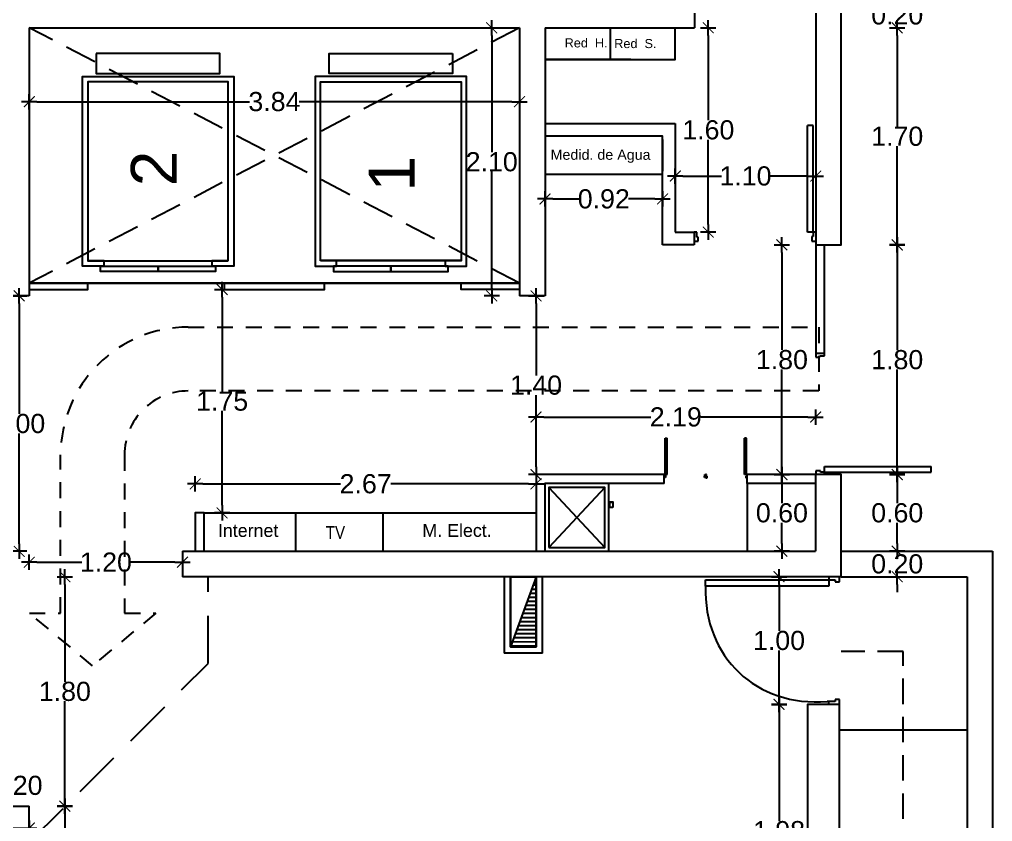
# Model space of a CAD drawing. Header units: millimetres. Extents: x 1217 to 2428, y 234 to 644.
# Drawn here: x 2364.76 to 2372.38, y 350.95 to 357.23 of the extents above; entities that cross this region are included whole.
import ezdxf

# ---------------------------------------------------------------- set-up
doc = ezdxf.new("R2010")
doc.units = ezdxf.units.MM
doc.linetypes.add('HIDDEN', pattern=[0.375, 0.25, -0.125])
doc.linetypes.add('HIDDEN2', pattern=[0.1875, 0.125, -0.0625])
doc.layers.get('0').update_dxf_attribs({"lineweight": 5})
for name, color, linetype in [('0.1', 251, 'Continuous'), ('0.3', 6, 'Continuous'), ('COTAS', 252, 'Continuous'), ('COTAS INTERIORES', 3, 'Continuous'), ('ESTRUCTURA', 3, 'Continuous'), ('HOJA PUERTA', 2, 'Continuous'), ('MUEBLES', 8, 'Continuous'), ('MURO', 5, 'Continuous'), ('MUROS', 7, 'Continuous'), ('PUERTAS', 2, 'Continuous'), ('SHAFT', 3, 'Continuous'), ('TABIQUES', 4, 'Continuous')]:
    doc.layers.add(name, color=color, linetype=linetype)
doc.layers.get('MUEBLES').off()
doc.styles.add('INTERARQ', font='arial.ttf')
doc.styles.add('ROMANS', font='arial.ttf', dxfattribs={"height": 22.5})
doc.styles.get("Standard").update_dxf_attribs({"font": 'arial.ttf'})
doc.dimstyles.new('ESCALA_1-50', dxfattribs={"dimtxt": 0.15, "dimasz": 0.06, "dimexe": 0.18, "dimexo": 0.0625, "dimgap": 0, "dimtad": 0, "dimtih": 1, "dimtoh": 1, "dimzin": 0, "dimdsep": 46, "dimtxsty": 'INTERARQ', "dimblk": 'DIMTICK', "dimcen": 0, "dimse1": 1, "dimse2": 1, "dimclrd": 256, "dimclre": 1, "dimclrt": 2, "dimadec": 0, "dimazin": 0, "dimtfac": 4.5, "dimtofl": 0, "dimtmove": 2, "dimatfit": 3, "dimldrblk": 'DIMTICK', "dimfxl": 1, "dimtolj": 1, "dimtzin": 0, "dimarcsym": 0})

# ---------------------------------------------------------------- blocks, each defined once
blk = doc.blocks.new('Simple-A ras - 095 x 202mm_1-19-10_54')
at = {"layer": 'HOJA PUERTA'}
for p, q in [((0.4107, 0.035), (0.4107, 0.87)), ((0.4557, 0.87), (0.4107, 0.87)), ((0.4557, 0.035), (0.4557, 0.87)), ((-0.455, 0.035), (-0.475, 0.035)), ((-0.455, -0.0038), (-0.455, 0.035)), ((0.4557, 0.035), (0.4107, 0.035)), ((0.455, 0.0012), (0.445, 0.0012)), ((0.445, 0.0012), (0.445, -0.035)), ((0.455, 0.035), (0.455, 0.0012)), ((0.475, 0.035), (0.455, 0.035)), ((-0.475, -0.035), (-0.445, -0.035)), ((-0.445, -0.0038), (-0.455, -0.0038)), ((-0.445, -0.035), (-0.445, -0.0038)), ((0.445, -0.035), (0.475, -0.035))]:
    blk.add_line(p, q, dxfattribs=at)
blk = doc.blocks.new('FGFGFGFG')
at = {"layer": 'PUERTAS'}
for p, q in [((381629.7039, 7752655.4584), (381629.6607, 7752655.4584)), ((381629.6607, 7752655.4584), (381629.6608, 7752654.6488)), ((381629.704, 7752654.638), (381629.7039, 7752655.4584)), ((381629.6406, 7752654.638), (381629.6608, 7752654.638)), ((381629.6608, 7752654.6488), (381629.6608, 7752654.5949)), ((381629.6608, 7752654.638), (381629.704, 7752654.638)), ((381630.4704, 7752654.5949), (381630.4704, 7752654.6488)), ((381630.4906, 7752654.638), (381630.4704, 7752654.638)), ((381629.6742, 7752654.568), (381629.6406, 7752654.568)), ((381629.6608, 7752654.5949), (381629.6742, 7752654.5949)), ((381629.6742, 7752654.5949), (381629.6742, 7752654.568)), ((381630.4569, 7752654.5949), (381630.4704, 7752654.5949)), ((381630.4569, 7752654.568), (381630.4569, 7752654.5949)), ((381630.4906, 7752654.568), (381630.4569, 7752654.568))]:
    blk.add_line(p, q, dxfattribs=at)
at = {"layer": 'PUERTAS', "extrusion": (0, 0, -1)}
blk.add_ellipse((381629.5735, 7752654.5673), major_axis=(0.7057, 0.6681), ratio=0.836444, start_param=-0.755704, end_param=0.755704, dxfattribs=at)
blk = doc.blocks.new('ASCENSOR')
blk.add_line((-0.425, 0.0855), (0.425, 0.0855))
for points in [[(-0.4839, 1.7095), (-0.4839, 1.5524), (0.4839, 1.5524), (0.4839, 1.7095)], [(0.55, 0.0855), (0.55, 1.4855), (-0.55, 1.4855), (-0.55, 0.0855), (-0.425, 0.0855), (-0.425, 0.0428), (-0.5928, 0.0428), (-0.5928, 1.5283), (0.5928, 1.5283), (0.5928, 0.0428), (0.425, 0.0428), (0.425, 0.0855)], [(0, 0.0428), (0, 0), (-0.45, 0), (-0.45, 0.0428)], [(0.45, 0.0428), (0.45, 0), (0, 0), (0, 0.0428)]]:
    blk.add_lwpolyline(points, close=True)
blk = doc.blocks.new('DIMTICK')
at = {"color": 1}
for p, q in [((-1, 0), (1, 0)), ((0, 1), (0, -1))]:
    blk.add_line(p, q, dxfattribs=at)
at = {"color": 3, "const_width": 0.141}
blk.add_lwpolyline([(0.71, 0.71), (-0.71, -0.71)], dxfattribs=at)
blk = doc.blocks.new('*D46')
at = {"layer": 'COTAS INTERIORES', "lineweight": -2, "ltscale": 3, "transparency": 16777216}
blk.add_line((2364.6946, 350.8975), (2364.7746, 350.8975), dxfattribs=at)
at = {"layer": 'DEFPOINTS', "color": 0, "ltscale": 3, "transparency": 16777216}
for p in [(2364.8346, 350.8975), (2364.6346, 349.5959), (2364.8346, 346.9294)]:
    blk.add_point(p, dxfattribs=at)
at = {"layer": 'COTAS INTERIORES', "lineweight": -2, "ltscale": 3, "transparency": 16777216, "xscale": 0.06, "yscale": 0.06, "zscale": 0.06, "rotation": 180}
blk.add_blockref('DIMTICK', (2364.6346, 350.8975), dxfattribs=at)
at = {"layer": 'COTAS INTERIORES', "lineweight": -2, "ltscale": 3, "transparency": 16777216, "xscale": 0.06, "yscale": 0.06, "zscale": 0.06}
blk.add_blockref('DIMTICK', (2364.8346, 350.8975), dxfattribs=at)
at = {"layer": 'COTAS INTERIORES', "color": 2, "ltscale": 3, "transparency": 16777216, "insert": (2364.7346, 351.2307), "char_height": 0.15, "attachment_point": 5, "style": 'INTERARQ'}
blk.add_mtext('\\A1;0.20', dxfattribs=at)
blk = doc.blocks.new('*D83')
at = {"layer": 'COTAS INTERIORES', "lineweight": -2, "ltscale": 3, "transparency": 16777216}
for p, q in [((2365.1133, 351.0082), (2365.1133, 348.9433)), ((2365.1133, 346.7253), (2365.1133, 348.7902))]:
    blk.add_line(p, q, dxfattribs=at)
at = {"layer": 'DEFPOINTS', "color": 0, "ltscale": 3, "transparency": 16777216}
for p in [(2364.8346, 351.0682, 0), (2365.1133, 351.0682), (2364.8346, 346.6653, 0)]:
    blk.add_point(p, dxfattribs=at)
at = {"layer": 'COTAS INTERIORES', "lineweight": -2, "ltscale": 3, "transparency": 16777216, "xscale": 0.06, "yscale": 0.06, "zscale": 0.06}
for p, rotation in [((2365.1133, 351.0682), 90), ((2365.1133, 346.6653), 270)]:
    blk.add_blockref('DIMTICK', p, dxfattribs=dict(at, rotation=rotation))
at = {"layer": 'COTAS INTERIORES', "color": 2, "ltscale": 3, "transparency": 16777216, "insert": (2365.1133, 348.8667), "char_height": 0.15, "attachment_point": 5, "style": 'INTERARQ'}
blk.add_mtext('\\A1;4.40', dxfattribs=at)
blk = doc.blocks.new('*D105')
at = {"layer": 'COTAS INTERIORES', "lineweight": -2, "ltscale": 3, "transparency": 16777216}
for p, q in [((2370.7071, 351.8058), (2370.7071, 350.9523)), ((2370.7071, 349.9458), (2370.7071, 350.7992))]:
    blk.add_line(p, q, dxfattribs=at)
at = {"layer": 'DEFPOINTS', "color": 0, "ltscale": 3, "transparency": 16777216}
for p in [(2370.7071, 351.8658), (2370.9296, 351.8658), (2370.9296, 349.8858, 0)]:
    blk.add_point(p, dxfattribs=at)
at = {"layer": 'COTAS INTERIORES', "lineweight": -2, "ltscale": 3, "transparency": 16777216, "xscale": 0.06, "yscale": 0.06, "zscale": 0.06}
for p, rotation in [((2370.7071, 351.8658), 90), ((2370.7071, 349.8858), 270)]:
    blk.add_blockref('DIMTICK', p, dxfattribs=dict(at, rotation=rotation))
at = {"layer": 'COTAS INTERIORES', "color": 2, "ltscale": 3, "transparency": 16777216, "insert": (2370.7071, 350.8758), "char_height": 0.15, "attachment_point": 5, "style": 'INTERARQ'}
blk.add_mtext('\\A1;1.98', dxfattribs=at)
blk = doc.blocks.new('*D106')
at = {"layer": 'COTAS INTERIORES', "lineweight": -2, "ltscale": 3, "transparency": 16777216}
for p, q in [((2370.7071, 352.8058), (2370.7071, 352.4423)), ((2370.7071, 351.9258), (2370.7071, 352.2892))]:
    blk.add_line(p, q, dxfattribs=at)
at = {"layer": 'DEFPOINTS', "color": 0, "ltscale": 3, "transparency": 16777216}
for p in [(2370.7071, 352.8658), (2371.1936, 352.8658), (2370.9296, 351.8658)]:
    blk.add_point(p, dxfattribs=at)
at = {"layer": 'COTAS INTERIORES', "lineweight": -2, "ltscale": 3, "transparency": 16777216, "xscale": 0.06, "yscale": 0.06, "zscale": 0.06}
for p, rotation in [((2370.7071, 352.8658), 90), ((2370.7071, 351.8658), 270)]:
    blk.add_blockref('DIMTICK', p, dxfattribs=dict(at, rotation=rotation))
at = {"layer": 'COTAS INTERIORES', "color": 2, "ltscale": 3, "transparency": 16777216, "insert": (2370.7071, 352.3658), "char_height": 0.15, "attachment_point": 5, "style": 'INTERARQ'}
blk.add_mtext('\\A1;1.00', dxfattribs=at)
blk = doc.blocks.new('*D107')
at = {"layer": 'COTAS INTERIORES', "lineweight": -2, "ltscale": 3, "transparency": 16777216}
for p, q in [((2365.1133, 352.8057), (2365.1133, 352.0435)), ((2365.1133, 351.1282), (2365.1133, 351.8904))]:
    blk.add_line(p, q, dxfattribs=at)
at = {"layer": 'DEFPOINTS', "color": 0, "ltscale": 3, "transparency": 16777216}
for p in [(2365.1133, 352.8657), (2366.0346, 352.8657, 0), (2364.8346, 351.0682, 0)]:
    blk.add_point(p, dxfattribs=at)
at = {"layer": 'COTAS INTERIORES', "lineweight": -2, "ltscale": 3, "transparency": 16777216, "xscale": 0.06, "yscale": 0.06, "zscale": 0.06}
for p, rotation in [((2365.1133, 352.8657), 90), ((2365.1133, 351.0682), 270)]:
    blk.add_blockref('DIMTICK', p, dxfattribs=dict(at, rotation=rotation))
at = {"layer": 'COTAS INTERIORES', "color": 2, "ltscale": 3, "transparency": 16777216, "insert": (2365.1133, 351.9669), "char_height": 0.15, "attachment_point": 5, "style": 'INTERARQ'}
blk.add_mtext('\\A1;1.80', dxfattribs=at)
blk = doc.blocks.new('*D108')
at = {"layer": 'COTAS INTERIORES', "lineweight": -2, "ltscale": 3, "transparency": 16777216}
for p, q in [((2364.8946, 352.9795), (2365.2471, 352.9795)), ((2365.9746, 352.9795), (2365.6221, 352.9795))]:
    blk.add_line(p, q, dxfattribs=at)
at = {"layer": 'DEFPOINTS', "color": 0, "ltscale": 3, "transparency": 16777216}
for p in [(2364.8346, 352.9795), (2366.0346, 352.8657, 0), (2364.8346, 351.0682, 0)]:
    blk.add_point(p, dxfattribs=at)
at = {"layer": 'COTAS INTERIORES', "lineweight": -2, "ltscale": 3, "transparency": 16777216, "xscale": 0.06, "yscale": 0.06, "zscale": 0.06, "rotation": 180}
blk.add_blockref('DIMTICK', (2364.8346, 352.9795), dxfattribs=at)
at = {"layer": 'COTAS INTERIORES', "lineweight": -2, "ltscale": 3, "transparency": 16777216, "xscale": 0.06, "yscale": 0.06, "zscale": 0.06}
blk.add_blockref('DIMTICK', (2366.0346, 352.9795), dxfattribs=at)
at = {"layer": 'COTAS INTERIORES', "color": 2, "ltscale": 3, "transparency": 16777216, "insert": (2365.4346, 352.9795), "char_height": 0.15, "attachment_point": 5, "style": 'INTERARQ'}
blk.add_mtext('\\A1;1.20', dxfattribs=at)
blk = doc.blocks.new('*D119')
at = {"layer": 'COTAS INTERIORES', "lineweight": -2, "ltscale": 3, "transparency": 16777216}
for p, q in [((2368.4566, 357.1057), (2368.4566, 356.1923)), ((2368.4566, 355.1257), (2368.4566, 356.0391))]:
    blk.add_line(p, q, dxfattribs=at)
at = {"layer": 'DEFPOINTS', "color": 0, "ltscale": 3, "transparency": 16777216}
for p in [(2368.4566, 357.1657), (2368.8746, 357.1657, 0), (2368.8746, 355.0657)]:
    blk.add_point(p, dxfattribs=at)
at = {"layer": 'COTAS INTERIORES', "lineweight": -2, "ltscale": 3, "transparency": 16777216, "xscale": 0.06, "yscale": 0.06, "zscale": 0.06}
for p, rotation in [((2368.4566, 357.1657), 90), ((2368.4566, 355.0657), 270)]:
    blk.add_blockref('DIMTICK', p, dxfattribs=dict(at, rotation=rotation))
at = {"layer": 'COTAS INTERIORES', "color": 2, "ltscale": 3, "transparency": 16777216, "insert": (2368.4566, 356.1157), "char_height": 0.15, "attachment_point": 5, "style": 'INTERARQ'}
blk.add_mtext('\\A1;2.10', dxfattribs=at)
blk = doc.blocks.new('*D120')
at = {"layer": 'COTAS INTERIORES', "lineweight": -2, "ltscale": 3, "transparency": 16777216}
for p, q in [((2364.8946, 356.5871), (2366.5602, 356.5871)), ((2368.6146, 356.5871), (2366.9491, 356.5871))]:
    blk.add_line(p, q, dxfattribs=at)
at = {"layer": 'DEFPOINTS', "color": 0, "ltscale": 3, "transparency": 16777216}
for p in [(2364.8346, 357.1657, 0), (2368.6746, 357.1657, 0), (2368.6746, 356.5871)]:
    blk.add_point(p, dxfattribs=at)
at = {"layer": 'COTAS INTERIORES', "lineweight": -2, "ltscale": 3, "transparency": 16777216, "xscale": 0.06, "yscale": 0.06, "zscale": 0.06, "rotation": 180}
blk.add_blockref('DIMTICK', (2364.8346, 356.5871), dxfattribs=at)
at = {"layer": 'COTAS INTERIORES', "lineweight": -2, "ltscale": 3, "transparency": 16777216, "xscale": 0.06, "yscale": 0.06, "zscale": 0.06}
blk.add_blockref('DIMTICK', (2368.6746, 356.5871), dxfattribs=at)
at = {"layer": 'COTAS INTERIORES', "color": 2, "ltscale": 3, "transparency": 16777216, "insert": (2366.7546, 356.5871), "char_height": 0.15, "attachment_point": 5, "style": 'INTERARQ'}
blk.add_mtext('\\A1;3.84', dxfattribs=at)
blk = doc.blocks.new('*D134')
at = {"layer": 'COTAS INTERIORES', "lineweight": -2, "ltscale": 3, "transparency": 16777216}
for p, q in [((2371.6331, 357.4257), (2371.6331, 357.4857)), ((2371.6331, 357.1057), (2371.6331, 357.0457))]:
    blk.add_line(p, q, dxfattribs=at)
at = {"layer": 'DEFPOINTS', "color": 0, "ltscale": 3, "transparency": 16777216}
for p in [(2370.0446, 357.3657), (2370.0446, 357.1657), (2371.6331, 357.1657)]:
    blk.add_point(p, dxfattribs=at)
at = {"layer": 'COTAS INTERIORES', "lineweight": -2, "ltscale": 3, "transparency": 16777216, "xscale": 0.06, "yscale": 0.06, "zscale": 0.06}
for p, rotation in [((2371.6331, 357.3657), 270), ((2371.6331, 357.1657), 90)]:
    blk.add_blockref('DIMTICK', p, dxfattribs=dict(at, rotation=rotation))
at = {"layer": 'COTAS INTERIORES', "color": 2, "ltscale": 3, "transparency": 16777216, "insert": (2371.6331, 357.2657), "char_height": 0.15, "attachment_point": 5, "style": 'INTERARQ'}
blk.add_mtext('\\A1;0.20', dxfattribs=at)
blk = doc.blocks.new('*D135')
at = {"layer": 'COTAS INTERIORES', "lineweight": -2, "ltscale": 3, "transparency": 16777216}
for p, q in [((2371.6331, 357.1057), (2371.6331, 356.3919)), ((2371.6331, 355.5249), (2371.6331, 356.2387))]:
    blk.add_line(p, q, dxfattribs=at)
at = {"layer": 'DEFPOINTS', "color": 0, "ltscale": 3, "transparency": 16777216}
for p in [(2370.0446, 357.1657), (2371.1935, 355.4649, 0), (2371.6331, 355.4649)]:
    blk.add_point(p, dxfattribs=at)
at = {"layer": 'COTAS INTERIORES', "lineweight": -2, "ltscale": 3, "transparency": 16777216, "xscale": 0.06, "yscale": 0.06, "zscale": 0.06}
for p, rotation in [((2371.6331, 357.1657), 90), ((2371.6331, 355.4649), 270)]:
    blk.add_blockref('DIMTICK', p, dxfattribs=dict(at, rotation=rotation))
at = {"layer": 'COTAS INTERIORES', "color": 2, "ltscale": 3, "transparency": 16777216, "insert": (2371.6331, 356.3153), "char_height": 0.15, "attachment_point": 5, "style": 'INTERARQ'}
blk.add_mtext('\\A1;1.70', dxfattribs=at)
blk = doc.blocks.new('*D136')
at = {"layer": 'COTAS INTERIORES', "lineweight": -2, "ltscale": 3, "transparency": 16777216}
for p, q in [((2371.6331, 355.4049), (2371.6331, 354.6419)), ((2371.6331, 353.7258), (2371.6331, 354.4888))]:
    blk.add_line(p, q, dxfattribs=at)
at = {"layer": 'DEFPOINTS', "color": 0, "ltscale": 3, "transparency": 16777216}
for p in [(2371.1935, 355.4649, 0), (2371.1936, 353.6658), (2371.6331, 353.6658)]:
    blk.add_point(p, dxfattribs=at)
at = {"layer": 'COTAS INTERIORES', "lineweight": -2, "ltscale": 3, "transparency": 16777216, "xscale": 0.06, "yscale": 0.06, "zscale": 0.06}
for p, rotation in [((2371.6331, 355.4649), 90), ((2371.6331, 353.6658), 270)]:
    blk.add_blockref('DIMTICK', p, dxfattribs=dict(at, rotation=rotation))
at = {"layer": 'COTAS INTERIORES', "color": 2, "ltscale": 3, "transparency": 16777216, "insert": (2371.6331, 354.5654), "char_height": 0.15, "attachment_point": 5, "style": 'INTERARQ'}
blk.add_mtext('\\A1;1.80', dxfattribs=at)
blk = doc.blocks.new('*D137')
at = {"layer": 'COTAS INTERIORES', "lineweight": -2, "ltscale": 3, "transparency": 16777216}
for p, q in [((2371.6331, 353.6058), (2371.6331, 353.4424)), ((2371.6331, 353.1258), (2371.6331, 353.2892))]:
    blk.add_line(p, q, dxfattribs=at)
at = {"layer": 'DEFPOINTS', "color": 0, "ltscale": 3, "transparency": 16777216}
for p in [(2371.1936, 353.6658), (2370.9936, 353.0658, 0), (2371.6331, 353.0658)]:
    blk.add_point(p, dxfattribs=at)
at = {"layer": 'COTAS INTERIORES', "lineweight": -2, "ltscale": 3, "transparency": 16777216, "xscale": 0.06, "yscale": 0.06, "zscale": 0.06}
for p, rotation in [((2371.6331, 353.6658), 90), ((2371.6331, 353.0658), 270)]:
    blk.add_blockref('DIMTICK', p, dxfattribs=dict(at, rotation=rotation))
at = {"layer": 'COTAS INTERIORES', "color": 2, "ltscale": 3, "transparency": 16777216, "insert": (2371.6331, 353.3658), "char_height": 0.15, "attachment_point": 5, "style": 'INTERARQ'}
blk.add_mtext('\\A1;0.60', dxfattribs=at)
blk = doc.blocks.new('*D138')
at = {"layer": 'COTAS INTERIORES', "lineweight": -2, "ltscale": 3, "transparency": 16777216}
for p, q in [((2371.6331, 353.1258), (2371.6331, 353.1858)), ((2371.6331, 352.8058), (2371.6331, 352.7458))]:
    blk.add_line(p, q, dxfattribs=at)
at = {"layer": 'DEFPOINTS', "color": 0, "ltscale": 3, "transparency": 16777216}
for p in [(2370.9936, 353.0658), (2371.1936, 352.8658), (2371.6331, 352.8658)]:
    blk.add_point(p, dxfattribs=at)
at = {"layer": 'COTAS INTERIORES', "lineweight": -2, "ltscale": 3, "transparency": 16777216, "xscale": 0.06, "yscale": 0.06, "zscale": 0.06}
for p, rotation in [((2371.6331, 353.0658), 270), ((2371.6331, 352.8658), 90)]:
    blk.add_blockref('DIMTICK', p, dxfattribs=dict(at, rotation=rotation))
at = {"layer": 'COTAS INTERIORES', "color": 2, "ltscale": 3, "transparency": 16777216, "insert": (2371.6331, 352.9658), "char_height": 0.15, "attachment_point": 5, "style": 'INTERARQ'}
blk.add_mtext('\\A1;0.20', dxfattribs=at)
blk = doc.blocks.new('*D238')
at = {"layer": 'COTAS INTERIORES', "lineweight": -2, "ltscale": 3, "transparency": 16777216}
for p, q in [((2364.7557, 355.0057), (2364.7557, 354.1419)), ((2364.7557, 353.1248), (2364.7557, 353.9887))]:
    blk.add_line(p, q, dxfattribs=at)
at = {"layer": 'DEFPOINTS', "color": 0, "ltscale": 3, "transparency": 16777216}
for p in [(2364.6346, 355.0657, 0), (2364.6346, 353.0648, 0), (2364.7557, 353.0648)]:
    blk.add_point(p, dxfattribs=at)
at = {"layer": 'COTAS INTERIORES', "lineweight": -2, "ltscale": 3, "transparency": 16777216, "xscale": 0.06, "yscale": 0.06, "zscale": 0.06}
for p, rotation in [((2364.7557, 355.0657), 90), ((2364.7557, 353.0648), 270)]:
    blk.add_blockref('DIMTICK', p, dxfattribs=dict(at, rotation=rotation))
at = {"layer": 'COTAS INTERIORES', "color": 2, "ltscale": 3, "transparency": 16777216, "insert": (2364.7557, 354.0653), "char_height": 0.15, "attachment_point": 5, "style": 'INTERARQ'}
blk.add_mtext('\\A1;2.00', dxfattribs=at)
blk = doc.blocks.new('*D239')
at = {"layer": 'COTAS INTERIORES', "lineweight": -2, "ltscale": 3, "transparency": 16777216}
for p, q in [((2366.3452, 355.0557), (2366.3452, 354.3173)), ((2366.3452, 353.4257), (2366.3452, 354.1641))]:
    blk.add_line(p, q, dxfattribs=at)
at = {"layer": 'DEFPOINTS', "color": 0, "ltscale": 3, "transparency": 16777216}
for p in [(2364.8346, 355.1157, 0), (2366.3452, 355.1157), (2366.1346, 353.3657, 0)]:
    blk.add_point(p, dxfattribs=at)
at = {"layer": 'COTAS INTERIORES', "lineweight": -2, "ltscale": 3, "transparency": 16777216, "xscale": 0.06, "yscale": 0.06, "zscale": 0.06}
for p, rotation in [((2366.3452, 355.1157), 90), ((2366.3452, 353.3657), 270)]:
    blk.add_blockref('DIMTICK', p, dxfattribs=dict(at, rotation=rotation))
at = {"layer": 'COTAS INTERIORES', "color": 2, "ltscale": 3, "transparency": 16777216, "insert": (2366.3452, 354.2407), "char_height": 0.15, "attachment_point": 5, "style": 'INTERARQ'}
blk.add_mtext('\\A1;1.75', dxfattribs=at)
blk = doc.blocks.new('*D240')
at = {"layer": 'COTAS INTERIORES', "lineweight": -2, "ltscale": 3, "transparency": 16777216}
for p, q in [((2366.1946, 353.5933), (2367.2731, 353.5933)), ((2368.7437, 353.5933), (2367.6653, 353.5933))]:
    blk.add_line(p, q, dxfattribs=at)
at = {"layer": 'DEFPOINTS', "color": 0, "ltscale": 3, "transparency": 16777216}
for p in [(2368.8037, 353.5933), (2366.1346, 353.0648, 0), (2368.8037, 353.0648, 0)]:
    blk.add_point(p, dxfattribs=at)
at = {"layer": 'COTAS INTERIORES', "lineweight": -2, "ltscale": 3, "transparency": 16777216, "xscale": 0.06, "yscale": 0.06, "zscale": 0.06, "rotation": 180}
blk.add_blockref('DIMTICK', (2366.1346, 353.5933), dxfattribs=at)
at = {"layer": 'COTAS INTERIORES', "lineweight": -2, "ltscale": 3, "transparency": 16777216, "xscale": 0.06, "yscale": 0.06, "zscale": 0.06}
blk.add_blockref('DIMTICK', (2368.8037, 353.5933), dxfattribs=at)
at = {"layer": 'COTAS INTERIORES', "color": 2, "ltscale": 3, "transparency": 16777216, "insert": (2367.4692, 353.5933), "char_height": 0.15, "attachment_point": 5, "style": 'INTERARQ'}
blk.add_mtext('\\A1;2.67', dxfattribs=at)
blk = doc.blocks.new('*D241')
at = {"layer": 'COTAS INTERIORES', "lineweight": -2, "ltscale": 3, "transparency": 16777216}
for p, q in [((2369.9546, 356.0045), (2370.2571, 356.0045)), ((2370.9346, 356.0045), (2370.6321, 356.0045))]:
    blk.add_line(p, q, dxfattribs=at)
at = {"layer": 'DEFPOINTS', "color": 0, "ltscale": 3, "transparency": 16777216}
for p in [(2370.9946, 356.0045), (2369.8946, 355.7326, 0), (2370.9946, 355.6957, 0)]:
    blk.add_point(p, dxfattribs=at)
at = {"layer": 'COTAS INTERIORES', "lineweight": -2, "ltscale": 3, "transparency": 16777216, "xscale": 0.06, "yscale": 0.06, "zscale": 0.06, "rotation": 180}
blk.add_blockref('DIMTICK', (2369.8946, 356.0045), dxfattribs=at)
at = {"layer": 'COTAS INTERIORES', "lineweight": -2, "ltscale": 3, "transparency": 16777216, "xscale": 0.06, "yscale": 0.06, "zscale": 0.06}
blk.add_blockref('DIMTICK', (2370.9946, 356.0045), dxfattribs=at)
at = {"layer": 'COTAS INTERIORES', "color": 2, "ltscale": 3, "transparency": 16777216, "insert": (2370.4446, 356.0045), "char_height": 0.15, "attachment_point": 5, "style": 'INTERARQ'}
blk.add_mtext('\\A1;1.10', dxfattribs=at)
blk = doc.blocks.new('*D242')
at = {"layer": 'COTAS INTERIORES', "lineweight": -2, "ltscale": 3, "transparency": 16777216}
for p, q in [((2370.1532, 357.1057), (2370.1532, 356.4423)), ((2370.1532, 355.6257), (2370.1532, 356.2891))]:
    blk.add_line(p, q, dxfattribs=at)
at = {"layer": 'DEFPOINTS', "color": 0, "ltscale": 3, "transparency": 16777216}
for p in [(2371.4337, 357.1657, 0), (2369.9951, 355.5657, 0), (2370.1532, 355.5657)]:
    blk.add_point(p, dxfattribs=at)
at = {"layer": 'COTAS INTERIORES', "lineweight": -2, "ltscale": 3, "transparency": 16777216, "xscale": 0.06, "yscale": 0.06, "zscale": 0.06}
for p, rotation in [((2370.1532, 357.1657), 90), ((2370.1532, 355.5657), 270)]:
    blk.add_blockref('DIMTICK', p, dxfattribs=dict(at, rotation=rotation))
at = {"layer": 'COTAS INTERIORES', "color": 2, "ltscale": 3, "transparency": 16777216, "insert": (2370.1532, 356.3657), "char_height": 0.15, "attachment_point": 5, "style": 'INTERARQ'}
blk.add_mtext('\\A1;1.60', dxfattribs=at)
blk = doc.blocks.new('*D243')
at = {"layer": 'COTAS INTERIORES', "lineweight": -2, "ltscale": 3, "transparency": 16777216}
for p, q in [((2368.9346, 355.8251), (2369.1406, 355.8251)), ((2369.7346, 355.8251), (2369.5287, 355.8251))]:
    blk.add_line(p, q, dxfattribs=at)
at = {"layer": 'DEFPOINTS', "color": 0, "ltscale": 3, "transparency": 16777216}
for p in [(2368.8746, 355.8251), (2368.8746, 355.4657, 0), (2369.7946, 355.4657, 0)]:
    blk.add_point(p, dxfattribs=at)
at = {"layer": 'COTAS INTERIORES', "lineweight": -2, "ltscale": 3, "transparency": 16777216, "xscale": 0.06, "yscale": 0.06, "zscale": 0.06, "rotation": 180}
blk.add_blockref('DIMTICK', (2368.8746, 355.8251), dxfattribs=at)
at = {"layer": 'COTAS INTERIORES', "lineweight": -2, "ltscale": 3, "transparency": 16777216, "xscale": 0.06, "yscale": 0.06, "zscale": 0.06}
blk.add_blockref('DIMTICK', (2369.7946, 355.8251), dxfattribs=at)
at = {"layer": 'COTAS INTERIORES', "color": 2, "ltscale": 3, "transparency": 16777216, "insert": (2369.3346, 355.8251), "char_height": 0.15, "attachment_point": 5, "style": 'INTERARQ'}
blk.add_mtext('\\A1;0.92', dxfattribs=at)
blk = doc.blocks.new('*D245')
at = {"layer": 'COTAS INTERIORES', "lineweight": -2, "ltscale": 3, "transparency": 16777216}
for p, q in [((2368.8037, 355.0057), (2368.8037, 354.4424)), ((2368.8037, 353.7258), (2368.8037, 354.2892))]:
    blk.add_line(p, q, dxfattribs=at)
at = {"layer": 'DEFPOINTS', "color": 0, "ltscale": 3, "transparency": 16777216}
for p in [(2368.7746, 355.0657, 0), (2368.8037, 353.6658, 0), (2368.8037, 353.6658)]:
    blk.add_point(p, dxfattribs=at)
at = {"layer": 'COTAS INTERIORES', "lineweight": -2, "ltscale": 3, "transparency": 16777216, "xscale": 0.06, "yscale": 0.06, "zscale": 0.06}
for p, rotation in [((2368.8037, 355.0657), 90), ((2368.8037, 353.6658), 270)]:
    blk.add_blockref('DIMTICK', p, dxfattribs=dict(at, rotation=rotation))
at = {"layer": 'COTAS INTERIORES', "color": 2, "ltscale": 3, "transparency": 16777216, "insert": (2368.8037, 354.3658), "char_height": 0.15, "attachment_point": 5, "style": 'INTERARQ'}
blk.add_mtext('\\A1;1.40', dxfattribs=at)
blk = doc.blocks.new('*D244')
at = {"layer": 'COTAS INTERIORES', "lineweight": -2, "ltscale": 3, "transparency": 16777216}
for p, q in [((2370.7298, 353.6058), (2370.7298, 353.4424)), ((2370.7298, 353.1258), (2370.7298, 353.2892))]:
    blk.add_line(p, q, dxfattribs=at)
at = {"layer": 'DEFPOINTS', "color": 0, "ltscale": 3, "transparency": 16777216}
for p in [(2370.6227, 353.6658, 0), (2370.7298, 353.0658), (2370.9936, 353.0658, 0)]:
    blk.add_point(p, dxfattribs=at)
at = {"layer": 'COTAS INTERIORES', "lineweight": -2, "ltscale": 3, "transparency": 16777216, "xscale": 0.06, "yscale": 0.06, "zscale": 0.06}
for p, rotation in [((2370.7298, 353.6658), 90), ((2370.7298, 353.0658), 270)]:
    blk.add_blockref('DIMTICK', p, dxfattribs=dict(at, rotation=rotation))
at = {"layer": 'COTAS INTERIORES', "color": 2, "ltscale": 3, "transparency": 16777216, "insert": (2370.7298, 353.3658), "char_height": 0.15, "attachment_point": 5, "style": 'INTERARQ'}
blk.add_mtext('\\A1;0.60', dxfattribs=at)
blk = doc.blocks.new('*D246')
at = {"layer": 'COTAS INTERIORES', "lineweight": -2, "ltscale": 3, "transparency": 16777216}
for p, q in [((2368.8637, 354.117), (2369.7024, 354.117)), ((2370.9336, 354.117), (2370.0949, 354.117))]:
    blk.add_line(p, q, dxfattribs=at)
at = {"layer": 'DEFPOINTS', "color": 0, "ltscale": 3, "transparency": 16777216}
for p in [(2370.9936, 354.117), (2370.9936, 353.6317, 0), (2368.8037, 353.5728, 0)]:
    blk.add_point(p, dxfattribs=at)
at = {"layer": 'COTAS INTERIORES', "lineweight": -2, "ltscale": 3, "transparency": 16777216, "xscale": 0.06, "yscale": 0.06, "zscale": 0.06, "rotation": 180}
blk.add_blockref('DIMTICK', (2368.8037, 354.117), dxfattribs=at)
at = {"layer": 'COTAS INTERIORES', "lineweight": -2, "ltscale": 3, "transparency": 16777216, "xscale": 0.06, "yscale": 0.06, "zscale": 0.06}
blk.add_blockref('DIMTICK', (2370.9936, 354.117), dxfattribs=at)
at = {"layer": 'COTAS INTERIORES', "color": 2, "ltscale": 3, "transparency": 16777216, "insert": (2369.8986, 354.117), "char_height": 0.15, "attachment_point": 5, "style": 'INTERARQ'}
blk.add_mtext('\\A1;2.19', dxfattribs=at)
blk = doc.blocks.new('*D247')
at = {"layer": 'COTAS INTERIORES', "lineweight": -2, "ltscale": 3, "transparency": 16777216}
for p, q in [((2370.7298, 355.4058), (2370.7298, 354.6424)), ((2370.7298, 353.7258), (2370.7298, 354.4892))]:
    blk.add_line(p, q, dxfattribs=at)
at = {"layer": 'DEFPOINTS', "color": 0, "ltscale": 3, "transparency": 16777216}
for p in [(2369.7946, 355.4658, 0), (2369.7081, 353.6658, 0), (2370.7298, 353.6658)]:
    blk.add_point(p, dxfattribs=at)
at = {"layer": 'COTAS INTERIORES', "lineweight": -2, "ltscale": 3, "transparency": 16777216, "xscale": 0.06, "yscale": 0.06, "zscale": 0.06}
for p, rotation in [((2370.7298, 355.4658), 90), ((2370.7298, 353.6658), 270)]:
    blk.add_blockref('DIMTICK', p, dxfattribs=dict(at, rotation=rotation))
at = {"layer": 'COTAS INTERIORES', "color": 2, "ltscale": 3, "transparency": 16777216, "insert": (2370.7298, 354.5658), "char_height": 0.15, "attachment_point": 5, "style": 'INTERARQ'}
blk.add_mtext('\\A1;1.80', dxfattribs=at)

msp = doc.modelspace()

# ---------------------------------------------------------------- hatches: boundary and pattern name
at = {"layer": 'SHAFT', "linetype": 'ByBlock'}
h = msp.add_hatch(dxfattribs=at)
h.set_pattern_fill('ANSI31', color=256, scale=0.01, angle=-405, style=0)
h.set_pattern_definition([(180, (7755708.66231, -381186.659112), (-6e-17, -0.03175000233469), [])])
h.paths.add_polyline_path([(2368.60379, 352.31588), (2368.80371, 352.86571), (2368.80371, 352.51667), (2368.80371, 352.31606)])

# ---------------------------------------------------------------- linework, layer by layer
at = {"layer": '0.1'}
for p, q in [((2368.09135, 355.3417, 0), (2367.24135, 355.3417, 0)), ((2368.09135, 355.3417, 0), (2367.24135, 355.3417, 0)), ((2368.67462, 355.16572, 0), (2364.83462, 355.16572, 0)), ((2368.67462, 355.16572, 0), (2364.83462, 355.16572, 0)), ((2366.15462, 355.16572, 0), (2365.25462, 355.16572, 0))]:
    msp.add_line(p, q, dxfattribs=at)
at = {"layer": '0.1', "ltscale": 3}
msp.add_line((2366.20465, 353.36573, 0), (2368.80368, 353.36573, 0), dxfattribs=at)
at = {"layer": '0.1', "ltscale": 3, "elevation": 0}
for points in [[(2368.87462, 356.91634), (2369.89461, 356.91634), (2369.89461, 357.16571)], [(2369.38462, 357.16571), (2369.38462, 356.91634)], [(2369.54527, 356.91634), (2368.87465, 356.91634)], [(2369.79461, 356.29098), (2369.79461, 356.04161)], [(2369.79461, 356.01572), (2368.87462, 356.01572)], [(2368.87368, 353.06576), (2369.37368, 353.06576), (2369.37368, 353.59583), (2368.87368, 353.59583), (2368.87368, 353.06576)], [(2368.90368, 353.56573), (2369.34368, 353.09481)], [(2369.34357, 353.56573), (2368.90368, 353.09481)], [(2366.91968, 353.36573), (2366.91968, 353.06481)], [(2367.60464, 353.36573), (2367.60464, 353.06481)]]:
    msp.add_lwpolyline(points, dxfattribs=at)
at = {"layer": '0.1', "elevation": 0}
for points in [[(2366.39289, 355.3417), (2366.39289, 356.7417), (2365.29289, 356.7417), (2365.29289, 355.3417), (2365.41789, 355.3417), (2365.41789, 355.29893), (2365.25012, 355.29893), (2365.25012, 356.78447), (2366.43566, 356.78447), (2366.43566, 355.29893), (2366.26789, 355.29893), (2366.26789, 355.3417)], [(2366.39289, 355.3417), (2366.39289, 356.7417), (2365.29289, 356.7417), (2365.29289, 355.3417), (2365.41789, 355.3417), (2365.41789, 355.29893), (2365.25012, 355.29893), (2365.25012, 356.78447), (2366.43566, 356.78447), (2366.43566, 355.29893), (2366.26789, 355.29893), (2366.26789, 355.3417)], [(2367.11635, 355.3417), (2367.11635, 356.7417), (2368.21635, 356.7417), (2368.21635, 355.3417), (2368.09135, 355.3417), (2368.09135, 355.29893), (2368.25912, 355.29893), (2368.25912, 356.78447), (2367.07358, 356.78447), (2367.07358, 355.29893), (2367.24135, 355.29893), (2367.24135, 355.3417)], [(2367.11635, 355.3417), (2367.11635, 356.7417), (2368.21635, 356.7417), (2368.21635, 355.3417), (2368.09135, 355.3417), (2368.09135, 355.29893), (2368.25912, 355.29893), (2368.25912, 356.78447), (2367.07358, 356.78447), (2367.07358, 355.29893), (2367.24135, 355.29893), (2367.24135, 355.3417)], [(2367.21635, 355.29893), (2367.21635, 355.25617), (2367.66635, 355.25617), (2367.66635, 355.29893)], [(2367.21635, 355.29893), (2367.21635, 355.25617), (2367.66635, 355.25617), (2367.66635, 355.29893)], [(2367.66635, 355.29893), (2367.66635, 355.25617), (2368.11635, 355.25617), (2368.11635, 355.29893)], [(2367.66635, 355.29893), (2367.66635, 355.25617), (2368.11635, 355.25617), (2368.11635, 355.29893)]]:
    msp.add_lwpolyline(points, close=True, dxfattribs=at)
for points in [[(2364.83462, 355.16572), (2368.67462, 355.16572)], [(2364.83462, 355.16572), (2368.67462, 355.16572)], [(2364.83462, 355.11572), (2365.29289, 355.11572), (2365.29289, 355.16572)], [(2365.05912, 355.16572), (2368.67462, 355.16572)], [(2365.05912, 355.16572), (2368.67462, 355.16572)], [(2365.05912, 355.16572), (2368.67462, 355.16572)], [(2366.36185, 355.16572), (2366.36185, 355.11572), (2367.14739, 355.11572), (2367.14739, 355.16572)], [(2368.67462, 355.11572), (2368.21635, 355.11572), (2368.21635, 355.16572)]]:
    msp.add_lwpolyline(points, dxfattribs=at)
at = {"layer": '0.1', "linetype": 'HIDDEN2', "elevation": 0}
msp.add_lwpolyline([(2366.07995, 354.8213), (2371.01963, 354.8213), (2371.01963, 354.3213), (2366.07995, 354.3213, 0.4142136), (2365.57995, 353.8213), (2365.57995, 352.58039), (2365.82498, 352.58039), (2365.32995, 352.16911), (2364.83493, 352.58039), (2365.07995, 352.58039), (2365.07995, 353.8213, -0.4142136), (2366.07995, 354.8213, -0.2152504)], format="xyb", dxfattribs=at)
at = {"layer": '0.1', "ltscale": 3, "elevation": 0}
for points in [[(2368.90378, 353.09492), (2369.34357, 353.09492), (2369.34357, 353.56573), (2368.90378, 353.56573)], [(2369.40472, 353.4085), (2369.38229, 353.4085), (2369.38229, 353.45108), (2369.40472, 353.45108)], [(2369.40475, 353.40945), (2369.38232, 353.40945), (2369.38232, 353.45203), (2369.40475, 353.45203)]]:
    msp.add_lwpolyline(points, close=True, dxfattribs=at)
at = {"layer": '0.1', "linetype": 'HIDDEN', "ltscale": 0.8, "elevation": 0}
msp.add_lwpolyline([(2371.67962, 341.36869), (2371.67962, 352.28023), (2371.19361, 352.28023)], dxfattribs=at)
at = {"layer": '0.3'}
for p, q in [((2368.87462, 356.41572, 0), (2369.89461, 356.41572, 0)), ((2369.89461, 356.41572, 0), (2369.89461, 355.56571, 0)), ((2369.89461, 355.56571, 0), (2370.0436, 355.56571, 0)), ((2370.0436, 355.56571, 0), (2370.0436, 355.46488, 0)), ((2370.0436, 355.46488, 0), (2369.79461, 355.46488, 0)), ((2369.80811, 353.66583, 0), (2368.80368, 353.66583, 0)), ((2368.80368, 353.66583, 0), (2368.80368, 353.06576, 0)), ((2369.80811, 353.59583, 0), (2368.87368, 353.59583, 0)), ((2368.55379, 352.86574, 0), (2368.55379, 352.26588, 0)), ((2368.60379, 352.86571, 0), (2368.60379, 352.31588, 0)), ((2368.80371, 352.31606, 0), (2368.80371, 352.86571, 0)), ((2368.85371, 352.26606, 0), (2368.85371, 352.86571, 0)), ((2371.17962, 351.86576, 0), (2371.07962, 351.86576, 0))]:
    msp.add_line(p, q, dxfattribs=at)
at = {"layer": '0.3', "elevation": 0}
for points in [[(2369.79461, 355.46488), (2369.79461, 356.31572), (2368.87462, 356.31572), (2368.87462, 356.31572)], [(2370.99457, 355.46488), (2370.99457, 354.61583), (2371.06457, 354.61583), (2371.06457, 355.46488)], [(2369.80811, 353.59583), (2369.80811, 353.66583)], [(2370.99357, 353.66583), (2370.45811, 353.66583)], [(2370.45811, 353.59583), (2370.45811, 353.66583)], [(2370.99357, 353.59583), (2370.45811, 353.59583)], [(2366.20465, 353.06481), (2366.20465, 353.36573), (2366.13465, 353.36573), (2366.13465, 353.06481)], [(2368.60379, 352.31588), (2368.80371, 352.31588)], [(2368.85371, 352.26606), (2368.55379, 352.26588)]]:
    msp.add_lwpolyline(points, dxfattribs=at)
at = {"layer": '0.3', "ltscale": 3, "elevation": 0}
msp.add_lwpolyline([(2368.60379, 352.86571), (2368.80371, 352.86571), (2368.80371, 352.31588), (2368.60379, 352.31588)], close=True, dxfattribs=at)
at = {"layer": 'COTAS', "ltscale": 3, "elevation": 0}
msp.add_lwpolyline([(2370.45811, 353.59583), (2370.45811, 353.06576)], dxfattribs=at)
at = {"layer": 'MURO', "color": 5, "elevation": 0}
for points in [[(2371.19361, 353.06576), (2372.37962, 353.06576)], [(2372.37962, 353.06576), (2372.37962, 350.34174)], [(2371.19361, 352.86576), (2372.17962, 352.86576)], [(2372.17962, 352.86576), (2372.17962, 350.34174)]]:
    msp.add_lwpolyline(points, dxfattribs=at)
at = {"layer": 'MURO', "color": 2, "ltscale": 3, "elevation": 0}
msp.add_lwpolyline([(2371.17962, 351.66576), (2372.17962, 351.66576)], dxfattribs=at)
at = {"layer": 'MUROS'}
for p, q in [((2364.83462, 357.16572, 0), (2364.83462, 355.06572, 0)), ((2364.83462, 357.16572, 0), (2368.67462, 357.16572, 0)), ((2368.67462, 357.16572, 0), (2368.67462, 355.06572, 0)), ((2368.8746, 357.16571, 0), (2370.04458, 357.16571, 0)), ((2368.87462, 357.16572, 0), (2370.04462, 357.16572, 0)), ((2368.87462, 357.16572, 0), (2368.87462, 355.06572, 0)), ((2364.83462, 355.06572, 0), (2364.63462, 355.06572, 0)), ((2371.19361, 352.86576, 0), (2366.03463, 352.86572, 0)), ((2364.83462, 346.66532, 0), (2364.83462, 351.06817, 0))]:
    msp.add_line(p, q, dxfattribs=at)
at = {"layer": 'MUROS', "elevation": 0}
for points in [[(2370.99457, 360.03572), (2370.99457, 355.46488), (2371.19351, 355.46488), (2371.19351, 360.23474)], [(2370.04462, 357.36572), (2370.04462, 357.16572)], [(2368.87462, 355.06572), (2368.67462, 355.06572)], [(2371.19361, 352.86576), (2371.19361, 353.66583), (2370.99357, 353.66583), (2370.99361, 353.06576)], [(2366.03463, 353.06576), (2370.99361, 353.06576)]]:
    msp.add_lwpolyline(points, dxfattribs=at)
at = {"layer": 'MUROS', "ltscale": 3, "elevation": 0}
for points in [[(2366.03463, 353.06576), (2366.03463, 352.86572)], [(2371.17962, 349.88576), (2371.17962, 351.86576), (2370.92962, 351.86576), (2370.92962, 349.88576), (2371.17962, 349.88576)], [(2364.63462, 351.06817), (2364.83462, 351.06817)]]:
    msp.add_lwpolyline(points, dxfattribs=at)
at = {"layer": 'MUROS', "color": 3, "linetype": 'HIDDEN2', "ltscale": 3, "elevation": 0}
msp.add_lwpolyline([(2364.83462, 350.78533), (2366.23463, 352.18535), (2366.23463, 352.86573)], dxfattribs=at)
at = {"layer": 'SHAFT', "linetype": 'ByBlock', "elevation": 0}
msp.add_lwpolyline([(2368.80371, 352.86571), (2368.60379, 352.31588)], dxfattribs=at)
at = {"layer": 'TABIQUES', "color": 8, "linetype": 'HIDDEN2', "ltscale": 2}
for p, q in [((2368.67462, 357.16572, 0), (2364.83462, 355.16572, 0)), ((2368.67462, 355.16572, 0), (2364.83462, 357.16572, 0))]:
    msp.add_line(p, q, dxfattribs=at)

# ---------------------------------------------------------------- block references
at = {"layer": '0.1', "extrusion": (0, 0, -1), "xscale": -1, "zscale": -1}
msp.add_blockref('ASCENSOR', (-2365.84289, 355.25617, 0), dxfattribs=at)
msp.add_blockref('ASCENSOR', (-2365.84289, 355.25617, 0), dxfattribs=at)
at = {"layer": '0.1', "extrusion": (0, 0, -1), "zscale": -1}
msp.add_blockref('ASCENSOR', (-2367.66635, 355.25617, 0), dxfattribs=at)
msp.add_blockref('ASCENSOR', (-2367.66635, 355.25617, 0), dxfattribs=at)
at = {"layer": 'MUEBLES', "rotation": 269.9999876625433}
msp.add_blockref('Simple-A ras - 095 x 202mm_1-19-10_54', (2371.02957, 354.14083, 0), dxfattribs=at)
at = {"layer": 'PUERTAS'}
for name, p, xscale, yscale, zscale, rotation in [('Simple-A ras - 095 x 202mm_1-19-10_54', (2370.5186, 355.52988, 0), 0.9999925657630349, 0.9999925657630349, 0.9999925657630349, 359.9999876625434), ('Simple-A ras - 095 x 202mm_1-19-10_54', (2369.97061, 353.65386, 0), -0.3421053096772053, 0.3421053096772053, 0.3421053096772053, 1.233745665629726e-05), ('Simple-A ras - 095 x 202mm_1-19-10_54', (2370.29565, 353.65376, 0), 0.3421053096772053, 0.3421053096772053, 0.3421053096772053, 359.9999876625434), ('FGFGFGFG', (9123141.25111, 449328.91306, 0), -1.176470587136868, 1.176470587136868, 1.176470587136868, 90)]:
    msp.add_blockref(name, p, dxfattribs=dict(at, xscale=xscale, yscale=yscale, zscale=zscale, rotation=rotation))

# ---------------------------------------------------------------- texts
at = {"layer": '0.1', "char_height": 0.36, "width": 1.74, "attachment_point": 5, "rotation": 90}
for s, insert in [('{\\fArial|b0|i0|c0|p34;2}', (2365.81022, 356.06395, 0)), ('{\\fArial|b0|i0|c0|p34;1}', (2367.67387, 356.02218, 0))]:
    msp.add_mtext(s, dxfattribs=dict(at, insert=insert))
at = {"layer": 'ESTRUCTURA', "color": 1, "style": 'ROMANS'}
for s, height, p in [('Red  H.', 0.071056, (2369.02796, 357.01221, 0)), ('Red  S.', 0.071056, (2369.41653, 357.00689, 0)), ('Medid. de Agua', 0.0799994, (2368.91807, 356.13191, 0)), ('M. Elect.', 0.099999, (2367.91341, 353.17788, 0)), ('M. Elect.', 0.1, (2367.91343, 353.17883, 0)), ('Internet', 0.1, (2366.31202, 353.17843, 0)), ('Internet', 0.099999, (2366.31202, 353.17748, 0))]:
    msp.add_text(s, height=height, dxfattribs=at).set_placement(p)
at = {"layer": 'ESTRUCTURA', "color": 1, "style": 'ROMANS', "width": 0.85}
for height, p in [(0.099999, (2367.1567, 353.16243, 0)), (0.1, (2367.15672, 353.16338, 0))]:
    msp.add_text('TV', height=height, dxfattribs=at).set_placement(p)

# ---------------------------------------------------------------- dimensions: what is measured, and where the dimension line sits
at = {"layer": 'COTAS INTERIORES', "ltscale": 3}
for base, p1, p2, picture, middle in [((2371.63307, 357.16572, 0), (2370.04462, 357.36572, 0), (2370.04462, 357.16572, 0), '*D134', (2371.63307, 357.26572, 0)), ((2368.45655, 357.16572), (2368.87462, 355.06572), (2368.87462, 357.16572, 0), '*D119', (2368.45655, 356.11572)), ((2370.15317, 355.56571, 0), (2371.43369, 357.16572, 0), (2369.9951, 355.56571, 0), '*D242', (2370.15317, 356.36571, 0)), ((2371.63307, 355.46488, 0), (2370.04462, 357.16572, 0), (2371.19351, 355.46488, 0), '*D135', (2371.63307, 356.3153, 0)), ((2370.72978, 353.66583, 0), (2369.79463, 355.46583, 0), (2369.70813, 353.66583, 0), '*D247', (2370.72978, 354.56583, 0)), ((2371.63307, 353.66583, 0), (2371.19351, 355.46488, 0), (2371.19361, 353.66583, 0), '*D136', (2371.63307, 354.56536, 0)), ((2364.75572, 353.06481, 0), (2364.63463, 355.06573, 0), (2364.63463, 353.06481, 0), '*D238', (2364.75572, 354.06527, 0)), ((2366.34523, 355.11572, 0), (2366.13465, 353.36573, 0), (2364.83463, 355.11572, 0), '*D239', (2366.34523, 354.24072, 0)), ((2368.80368, 353.66583, 0), (2368.7746, 355.06573, 0), (2368.80368, 353.66583, 0), '*D245', (2368.80368, 354.36578, 0)), ((2370.72978, 353.06576, 0), (2370.62271, 353.66583, 0), (2370.99361, 353.06576, 0), '*D244', (2370.72978, 353.3658, 0)), ((2371.63307, 353.06576, 0), (2371.19361, 353.66583, 0), (2370.99361, 353.06576, 0), '*D137', (2371.63307, 353.3658, 0)), ((2371.63307, 352.86576, 0), (2370.99361, 353.06576, 0), (2371.19361, 352.86576, 0), '*D138', (2371.63307, 352.96576, 0)), ((2365.11334, 352.86572), (2364.83462, 351.06817, 0), (2366.03463, 352.86572, 0), '*D107', (2365.11334, 351.96695)), ((2370.70707, 352.86576), (2370.92962, 351.86576), (2371.19361, 352.86576), '*D106', (2370.70707, 352.36576)), ((2370.70707, 351.86576), (2370.92962, 349.88576, 0), (2370.92962, 351.86576), '*D105', (2370.70707, 350.87576)), ((2365.11334, 351.06817), (2364.83462, 346.66532, 0), (2364.83462, 351.06817, 0), '*D83', (2365.11334, 348.86675))]:
    dim = msp.add_linear_dim(base=base, p1=p1, p2=p2, angle=90, dimstyle='ESCALA_1-50', dxfattribs=at)
    dim.commit()
    dim.dimension.update_dxf_attribs({"geometry": picture, "text_midpoint": middle})
for base, p1, p2, picture, middle in [((2368.67462, 356.58712), (2364.83462, 357.16572, 0), (2368.67462, 357.16572, 0), '*D120', (2366.75462, 356.58712)), ((2370.99464, 356.00448, 0), (2369.89461, 355.73264, 0), (2370.99464, 355.69572, 0), '*D241', (2370.44463, 356.00448, 0)), ((2368.87465, 355.82506, 0), (2369.79464, 355.46572, 0), (2368.87465, 355.46572, 0), '*D243', (2369.33465, 355.82506, 0)), ((2370.99357, 354.11703, 0), (2368.80368, 353.57282, 0), (2370.99357, 353.63173, 0), '*D246', (2369.89862, 354.11703, 0)), ((2368.80368, 353.59326, 0), (2366.13465, 353.06481, 0), (2368.80368, 353.06481, 0), '*D240', (2367.46916, 353.59326, 0)), ((2364.83462, 352.97954), (2366.03463, 352.86572, 0), (2364.83462, 351.06817, 0), '*D108', (2365.43463, 352.97954)), ((2364.83462, 350.89753), (2364.63461, 349.59592), (2364.83462, 346.92938), '*D46', (2364.73462, 351.2307))]:
    dim = msp.add_linear_dim(base=base, p1=p1, p2=p2, dimstyle='ESCALA_1-50', dxfattribs=at)
    dim.commit()
    dim.dimension.update_dxf_attribs({"geometry": picture, "text_midpoint": middle})

doc.saveas('drawing.dxf')
